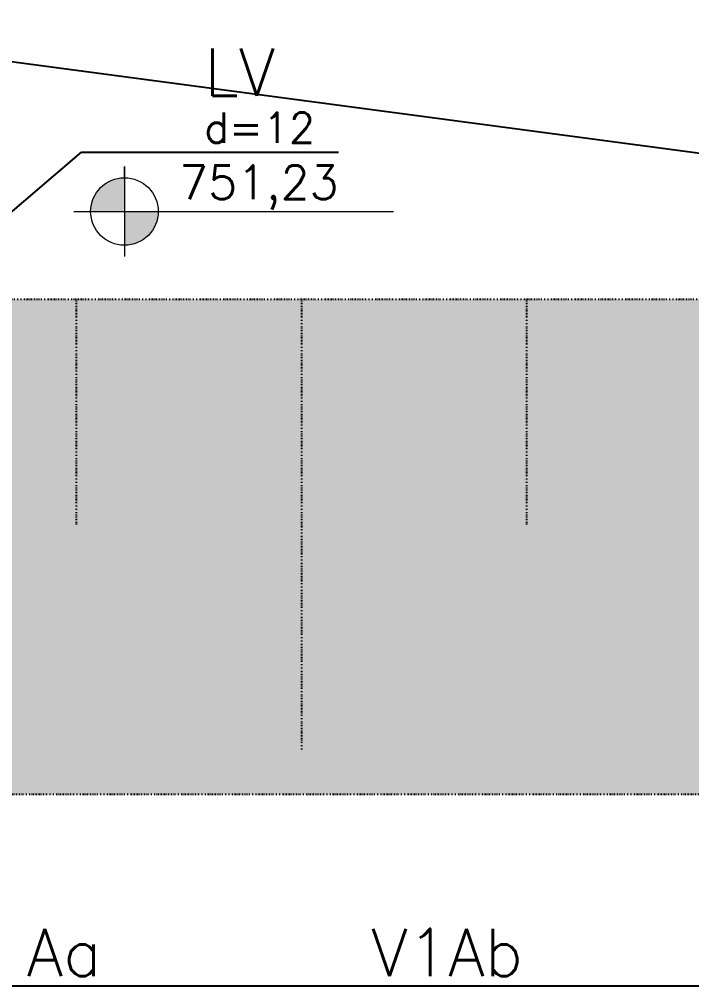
# Model space of a CAD drawing. Extents: x -40810 to 33675, y -2018 to 21213.
# Drawn here: x 15343.9 to 15642.4, y 4079.3 to 4508.7 of the extents above; entities that cross this region are included whole.
import ezdxf

# ---------------------------------------------------------------- set-up
doc = ezdxf.new("R2010")
doc.units = 0
doc.linetypes.add('ESTILO_TQS_0003', pattern=[1.5, 0.5, -0.4, 0.1, -0.5])
doc.layers.get('0').update_dxf_attribs({"color": 1, "lineweight": 9})
for name, color, linetype in [('1', 5, 'Continuous'), ('10', 7, 'Continuous'), ('13', 7, 'Continuous'), ('19', 5, 'Continuous'), ('204', 7, 'ESTILO_TQS_0003'), ('26', 1, 'Continuous'), ('27', 10, 'Continuous'), ('8', 5, 'Continuous')]:
    doc.layers.add(name, color=color, linetype=linetype)
doc.styles.get("Standard").update_dxf_attribs({"font": 'romans.shx', "width": 0.8})

msp = doc.modelspace()

# ---------------------------------------------------------------- linework, layer by layer
for p, q in [((15390.573, 4438.277), (15390.573, 4443.277)), ((15390.573, 4443.277), (15390.573, 4403.277)), ((15368.073, 4423.277), (15509.983, 4423.277))]:
    msp.add_line(p, q)
msp.add_circle((15390.573, 4423.277), 15)
at = {"layer": '1'}
msp.add_line((15076.375, 4079.277), (15840.927, 4079.277), dxfattribs=at)
at = {"layer": '19'}
msp.add_line((15198.871, 4508.655), (18428.926, 4079.277), dxfattribs=at)
at = {"layer": '204'}
for p, q in [((16046.927, 4384.191), (15182.495, 4384.191)), ((15369.117, 4384.191), (15369.117, 4284.191)), ((15469.117, 4384.191), (15469.117, 4184.191)), ((15569.117, 4384.191), (15569.117, 4284.191)), ((16046.279, 4164.191), (15197.495, 4164.191))]:
    msp.add_line(p, q, dxfattribs=at)
at = {"layer": '26'}
for p, q in [((15147.927, 4259.181), (15371.555, 4449.579)), ((15371.555, 4449.579), (15485.656, 4449.579))]:
    msp.add_line(p, q, dxfattribs=at)
at = {"layer": '27'}
for points in [[(15390.573, 4423.277), (15382.208, 4435.728), (15381.618, 4435.31)], [(15390.573, 4423.277), (15382.985, 4436.216), (15382.208, 4435.728)], [(15390.573, 4423.277), (15383.666, 4436.592), (15382.985, 4436.216)], [(15390.573, 4423.277), (15384.565, 4437.021), (15383.666, 4436.592)], [(15390.573, 4423.277), (15385.059, 4437.227), (15384.565, 4437.021)], [(15390.573, 4423.277), (15386.154, 4437.611), (15385.059, 4437.227)], [(15390.573, 4423.277), (15387.528, 4437.964), (15386.154, 4437.611)], [(15390.573, 4423.277), (15388.714, 4438.161), (15387.528, 4437.964)], [(15390.573, 4423.277), (15390.573, 4438.277), (15388.714, 4438.161)], [(15390.573, 4423.277), (15378.36, 4431.986), (15377.72, 4431.009)], [(15390.573, 4423.277), (15379.552, 4433.452), (15378.36, 4431.986)], [(15390.573, 4423.277), (15380.372, 4434.274), (15379.552, 4433.452)], [(15390.573, 4423.277), (15380.937, 4434.772), (15380.372, 4434.274)], [(15390.573, 4423.277), (15381.618, 4435.31), (15380.937, 4434.772)], [(15390.573, 4423.277), (15376.093, 4427.192), (15375.87, 4426.248)], [(15390.573, 4423.277), (15376.531, 4428.551), (15376.093, 4427.192)], [(15390.573, 4423.277), (15377.145, 4429.961), (15376.531, 4428.551)], [(15390.573, 4423.277), (15377.72, 4431.009), (15377.145, 4429.961)], [(15390.573, 4423.277), (15375.602, 4424.211), (15375.573, 4423.277)], [(15390.573, 4423.277), (15375.573, 4423.277), (15390.573, 4423.277)], [(15390.573, 4423.277), (15375.608, 4424.303), (15375.602, 4424.211)], [(15390.573, 4423.277), (15375.741, 4425.511), (15375.608, 4424.303)], [(15390.573, 4423.277), (15375.87, 4426.248), (15375.741, 4425.511)], [(15390.573, 4423.277), (15405.573, 4423.277), (15405.458, 4421.417)], [(15390.573, 4423.277), (15405.458, 4421.417), (15405.261, 4420.232)], [(15390.573, 4423.277), (15405.261, 4420.232), (15404.908, 4418.858)], [(15390.573, 4423.277), (15404.908, 4418.858), (15404.523, 4417.763)], [(15390.573, 4423.277), (15404.523, 4417.763), (15404.317, 4417.268)], [(15390.573, 4423.277), (15404.317, 4417.268), (15403.888, 4416.369)], [(15390.573, 4423.277), (15403.888, 4416.369), (15403.512, 4415.688)], [(15390.573, 4423.277), (15403.512, 4415.688), (15403.024, 4414.912)], [(15390.573, 4423.277), (15403.024, 4414.912), (15402.606, 4414.321)], [(15390.573, 4423.277), (15402.606, 4414.321), (15402.069, 4413.641)], [(15390.573, 4423.277), (15402.069, 4413.641), (15401.57, 4413.075)], [(15390.573, 4423.277), (15401.57, 4413.075), (15400.749, 4412.256)], [(15390.573, 4423.277), (15400.749, 4412.256), (15399.282, 4411.064)], [(15390.573, 4423.277), (15399.282, 4411.064), (15398.306, 4410.423)], [(15390.573, 4423.277), (15398.306, 4410.423), (15397.257, 4409.848)], [(15390.573, 4423.277), (15397.257, 4409.848), (15395.848, 4409.235)], [(15390.573, 4423.277), (15395.848, 4409.235), (15394.488, 4408.797)], [(15390.573, 4423.277), (15394.488, 4408.797), (15393.544, 4408.574)], [(15390.573, 4423.277), (15393.544, 4408.574), (15392.807, 4408.444)], [(15390.573, 4423.277), (15392.807, 4408.444), (15391.599, 4408.312)], [(15390.573, 4423.277), (15391.599, 4408.312), (15391.508, 4408.306)], [(15390.573, 4423.277), (15391.508, 4408.306), (15390.573, 4408.277)], [(15390.573, 4423.277), (15390.573, 4408.277), (15390.573, 4423.277)], [(15197.495, 4164.241), (15197.495, 4384.191), (16046.927, 4384.191)], [(15197.495, 4164.241), (16046.927, 4384.191), (16046.927, 4164.241)]]:
    msp.add_solid(points, dxfattribs=at)

# ---------------------------------------------------------------- texts
at = {"layer": '10'}
msp.add_text('LV', height=21, dxfattribs=at).set_placement((15426.023, 4474.619))
at = {"layer": '13'}
msp.add_text('d=12', height=13.5, dxfattribs=at).set_placement((15426.023, 4453.724))
at = {"layer": '26'}
msp.add_text('751,23', height=15, dxfattribs=at).set_placement((15414.89, 4428.777))
at = {"layer": '8'}
for s, p in [('V1Aa', (15312.984, 4083.537)), ('V1Ab', (15500.156, 4083.537))]:
    msp.add_text(s, height=21, dxfattribs=at).set_placement(p)

doc.saveas('drawing.dxf')
